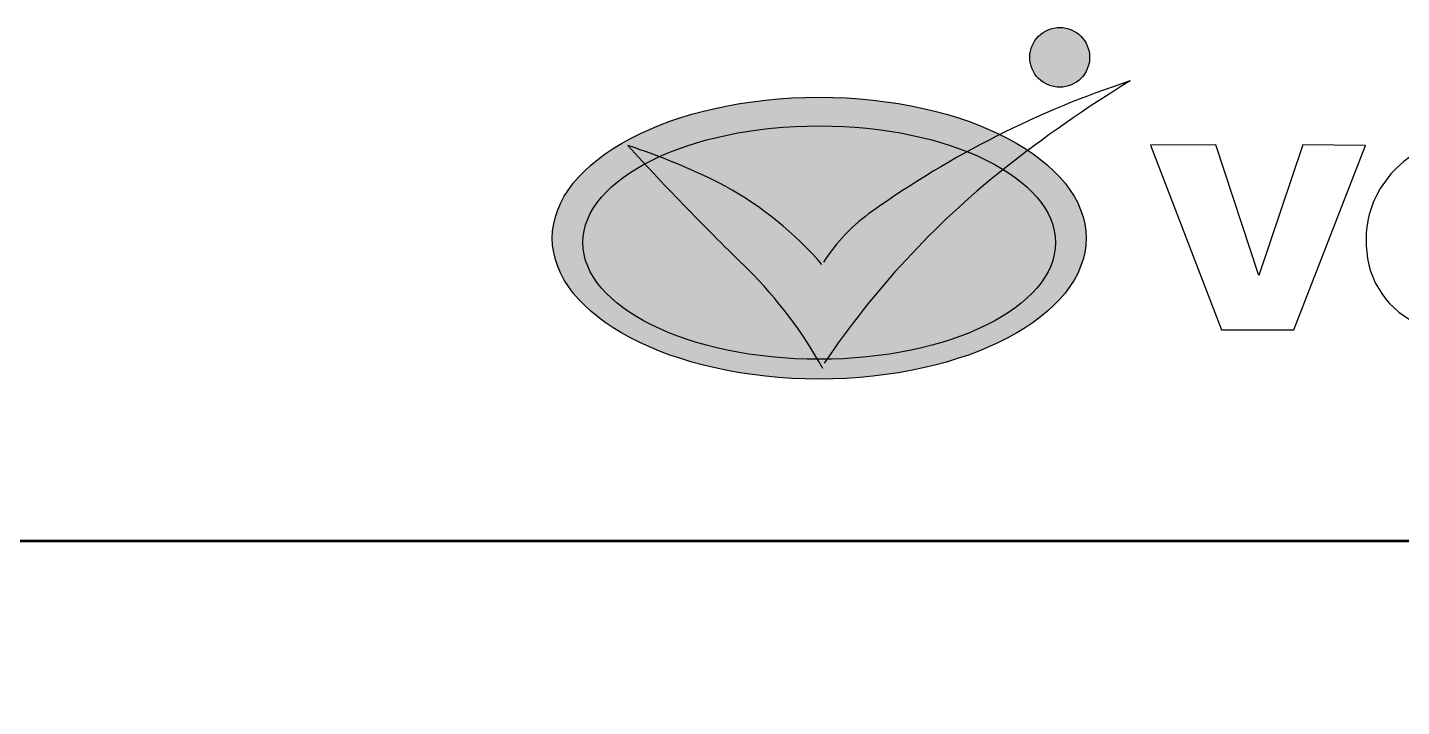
# Model space of a CAD drawing. Header units: millimetres. Extents: x 0 to 841, y 0 to 594.
# Drawn here: x 665.33 to 693.13, y 80.87 to 94.62 of the extents above; entities that cross this region are included whole.
import ezdxf

# ---------------------------------------------------------------- set-up
doc = ezdxf.new("R2010")
doc.units = ezdxf.units.MM
doc.header["$LTSCALE"] = 1.5
doc.layers.add('1', color=7, linetype='Continuous', lineweight=13)
doc.layers.add('35', color=7, linetype='Continuous', lineweight=25)

msp = doc.modelspace()

# ---------------------------------------------------------------- hatches: boundary and pattern name
at = {"layer": '35'}
msp.add_hatch(color=256, dxfattribs=at).paths.add_polyline_path([(686.817, 94.019, 1), (685.607, 94.019, 1)])
h = msp.add_hatch(color=256, dxfattribs=at)
edge = h.paths.add_edge_path()
edge.add_ellipse((681.345, 90.358), major_axis=(5.4, 0), ratio=0.528293, start_angle=0, end_angle=360)
h = msp.add_hatch(color=256, dxfattribs=at)
edge = h.paths.add_edge_path()
edge.add_ellipse((681.345, 90.268), major_axis=(4.781, 0), ratio=0.49425, start_angle=0, end_angle=360)

# ---------------------------------------------------------------- linework, layer by layer
at = {"layer": '1', "lineweight": 35}
msp.add_lwpolyline([(648.81, 84.229), (829.271, 84.229), (829.271, 10.406), (648.81, 10.406)], close=True, dxfattribs=at)
at = {"layer": '1', "lineweight": 53}
msp.add_lwpolyline([(648.81, 84.229), (829.271, 84.229), (829.271, 10.406), (648.81, 10.406)], close=True, dxfattribs=at)
at = {"layer": '35'}
msp.add_line((688.049, 92.234), (688.053, 92.237), dxfattribs=at)
for points in [[(690.239, 89.603), (689.369, 92.246), (688.048, 92.239), (689.486, 88.502)], [(689.486, 88.502), (690.95, 88.502), (692.401, 92.237)], [(692.401, 92.237), (691.131, 92.246), (690.239, 89.603)]]:
    msp.add_lwpolyline(points, dxfattribs=at)
msp.add_circle((686.212, 94.019), 0.605, dxfattribs=at)
for centre, radius, start, end in [((693.759, 74.969), 19.557, 108.2412, 125.4198), ((701.568, 70.861), 26.619, 121.5563, 128.3285), ((694.587, 90.207), 2.214, 78.1818, 153.4256), ((724.885, 135.823), 64.407, 222.59474, 225.70321), ((673.56, 80.055), 12.79, 62.6066, 72.1906), ((696.006, 78.021), 17.553, 128.5803, 146.05), ((675.93, 85.069), 7.25, 41.0115, 61.0067), ((694.405, 90.334), 1.994, 154.3487, 183.6218), ((684.479, 87.945), 3.604, 124.7387, 147.7308), ((694.178, 90.236), 1.763, 180.9147, 248.3029), ((673.614, 83.403), 8.919, 28.965, 45.1389)]:
    msp.add_arc(centre, radius, start, end, dxfattribs=at)
for centre, major_axis, ratio in [((681.345, 90.358), (5.4, 0), 0.528293), ((681.345, 90.268), (4.781, 0), 0.49425)]:
    msp.add_ellipse(centre, major_axis=major_axis, ratio=ratio, dxfattribs=at)

doc.saveas('drawing.dxf')
